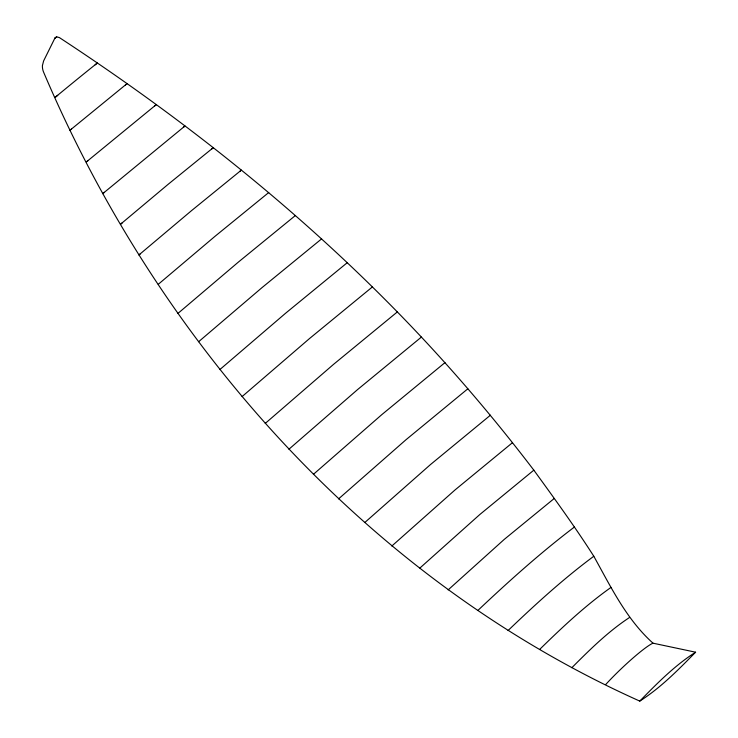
<?xml version="1.0" encoding="UTF-8"?>
<svg xmlns="http://www.w3.org/2000/svg" width="738" height="738" viewBox="0 0 738 738"><rect width="100%" height="100%" fill="white"/><g stroke="black" fill="none" stroke-linecap="round" stroke-linejoin="round"><path stroke-width="1.11" d="M639.772 701.1C657.06 683.453 674.661 665.528 695.602 652.198L653.01 643.185C626.433 619.32 610.889 586.968 593.804 556.249C574.976 526.757 554.367 498.473 533.832 470.161C491.554 414.738 446.075 361.777 397.33 311.934C295.634 207.885 180.902 117.213 59.317 37.546L56.734 36.9L54.861 38.201L43.625 60.903L42.417 65.608A16.826 13.653 37.4 0 0 43.874 72.804C159.131 343.89 368.769 579.625 639.772 701.1C660.713 687.77 678.305 669.836 695.602 652.198M571.858 667.696C589.791 649.708 608.066 631.599 629.376 617.586M539.93 649.163C562.356 627.208 585.354 605.575 611.018 587.402M508.067 630.538C535.373 604.376 563.398 578.804 593.804 556.249M478.058 610.271C508.943 581.11 540.622 552.67 574.478 526.969M448.151 589.883L504.294 539.358L554.284 498.445M419.867 568.075L479.866 514.478L533.832 470.161M391.823 546.037L455.032 489.94L512.366 442.772M364.812 522.504L430.466 464.58L490.429 415.199M338.548 498.906L405.946 439.774L467.855 388.788M313.429 474.322L381.841 414.608L444.986 362.616M288.899 449.248L357.653 389.516L421.37 337.1M265.237 423.418L333.677 364.249L397.33 311.934M242.082 396.583L309.49 338.567L372.395 286.934M219.869 369.554L285.634 313.198L347.201 262.737M198.651 341.694L262.064 287.58L321.602 238.881M177.849 313.502L238.346 262.11L295.292 215.607M158.255 284.324L215.09 236.243L268.733 192.535M239.841 171.41L241.335 170.137L191.502 210.662L138.864 254.997L140.478 253.697M211.815 148.928L213.43 147.554L168.236 184.232L120.635 224.149L122.268 222.839M183.402 127.323L184.989 125.986L102.72 193.66L104.353 192.35M154.629 105.995L156.364 104.538L86.337 161.945L87.933 160.672M125.386 85.018L127.028 83.652L69.944 130.285L71.466 129.067M56.328 36.992L54.861 38.201L56.734 36.9M605.769 684.458A42.057 4.677 -43.6 0 1 653.01 643.185M95.147 64.833A609.717 67.767 -43.6 0 0 97.315 63.034A609.717 67.767 -43.6 0 0 55.175 97.342A609.717 67.767 -43.6 0 0 57.73 95.303"/></g></svg>
